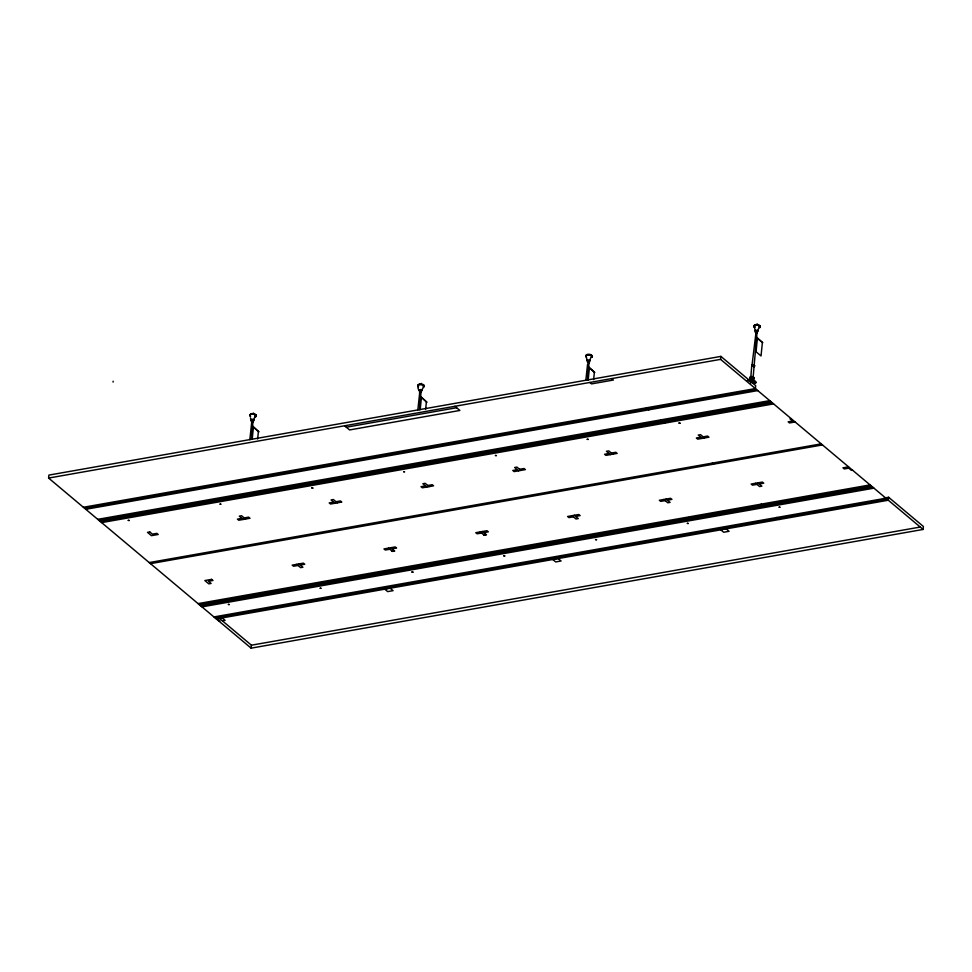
<?xml version="1.0" encoding="UTF-8"?>
<svg xmlns="http://www.w3.org/2000/svg" width="972" height="972" viewBox="0 0 972 972"><rect width="100%" height="100%" fill="white"/><g stroke="black" fill="none" stroke-linecap="round" stroke-linejoin="round"><path stroke-width="1.46" d="M754.442 326.969L755.499 332.375M251.456 439.393L252.987 421.168M419.454 409.722L421.07 391.947M587.452 380.04L589.105 361.876L591.62 355.728M759.618 326.057L757.054 332.205L753.13 377.233L753.264 380.417L754.26 380.696L754.175 381.619M113.08 382.093L113.153 381.218M884.131 498.065L888.615 497.275L923.4 526.484L923.108 529.448L251.116 648.154L48.6 478.066L48.892 475.101L720.884 356.396L755.669 385.617L755.378 388.569L83.385 507.275M219.781 620.355L219.684 621.29L218.129 619.978M229.501 599.36L230.607 600.295L228.797 600.489L228.104 598.861M252.708 421.435L251.578 421.884L250.436 417.863M252.198 439.295L253.4 427.315M257.641 439.004L258.394 431.519M251.116 648.154L251.408 645.201L218.943 617.937M312.607 484.044L311.405 483.254L311.575 482.343M321.368 582.386C323.056 583.965 321.307 585.253 319.824 583.407M321.635 583.212L321.72 582.447L322.57 583.176M404.401 467.824L403.198 467.034L404.838 465.867M405.871 467.568L405.19 465.94M423.573 386.832A3.086 1.349 5.7 0 0 423.962 385.69L423.27 385.119A3.086 1.349 5.7 0 0 419.491 384.572A3.086 1.349 5.7 0 0 418.094 386.03C416.733 390.209 422.942 392.846 419.685 392.299M420.196 409.625L421.386 397.645M425.639 409.334L426.392 401.837M496.194 451.603L494.991 450.814L496.631 449.647L497.664 451.348M588.194 379.943L589.384 367.963M593.637 379.651L594.39 372.167M596.747 533.737C598.436 535.317 596.687 536.605 595.204 534.758M597.015 534.564L597.1 533.81M679.78 419.175L678.578 418.385L680.218 417.219M681.251 418.92L680.558 417.292M688.541 517.517C690.229 519.097 688.48 520.385 686.997 518.55M688.808 518.355L688.893 517.59M923.108 529.448L720.592 359.361L720.884 356.396M751.939 365.788L756.022 332.375M751.793 382.713L755.827 382.008L752.692 379.372L755.827 382.008L755.73 382.932L752.607 380.307L752.692 379.372L747.322 380.331L748.61 380.101M757.382 338.292L756.046 351.767L761.04 355.959L762.388 342.484M888.615 497.275L888.323 500.228L216.331 618.945M249.828 439.684L251.76 421.848C250.436 419.916 255.454 421.848 252.477 422.091M417.826 410.002L419.758 392.178M585.824 380.331L587.598 363.99M255.624 415.08L253.072 421.24M423.622 385.41L422.893 388.29L420.718 391.388M750.445 382.956L750.821 381.972L754.637 381.291M130.491 516.205C130.43 514.455 125.947 515.634 129.021 516.472M222.284 499.997C222.224 498.235 217.74 499.414 220.814 500.252M314.078 483.777L313.312 482.914L311.502 483.108M411.618 567.186C411.678 568.948 416.174 567.77 413.088 566.931M503.411 550.978C503.472 552.728 507.955 551.549 504.881 550.711M589.457 435.128C589.397 433.378 584.901 434.557 587.987 435.395M778.791 502.33C778.851 504.079 783.335 502.913 780.261 502.074M251.845 421.119L251.675 421.775M421.192 392.178L419.467 392.117L420.341 391.607M421.289 391.983L419.467 391.522L420.536 392.117M588.692 362.082L587.574 362.532M591.571 357.149A3.086 1.349 5.7 0 0 591.96 356.019L591.268 355.436A3.086 1.349 5.7 0 0 587.489 354.889A3.086 1.349 5.7 0 0 586.092 356.36L587.671 362.422M589.19 362.495L588.473 362.726M589.445 362.143L588.959 362.422M755.426 332.558L757.139 332.46M253.388 413.039L253.23 413.209M421.228 383.527L421.301 383.369M757.188 323.846L757.224 324.174M755.621 331.999L756.386 331.974M756.082 332.011L755.681 332.946M753.713 365.812L754.211 365.278A1.422 0.62 5.7 0 0 752.425 364.974A1.422 0.62 5.7 0 0 751.781 365.654L752.097 365.922M757.103 332.205L756.532 332.764M757.067 332.594L756.374 331.865M48.6 478.066L720.592 359.361M346.311 427.218L456.609 407.73L459.878 410.451L349.58 429.94L344.598 425.772M748.574 381.024L752.607 380.307M753.045 383.405L755.73 382.932M84.515 508.222L756.495 389.517M85.791 509.292L757.771 390.586M97.759 519.34L769.739 400.634M99.035 520.409L771.015 401.703M100.359 521.539L772.339 402.821M101.635 522.608L773.615 403.902M791.184 418.653L790.042 418.859L792.654 421.046L788.171 421.836L789.507 422.954L795.12 421.957M241.894 518.343L237.423 519.133L238.748 520.251L249.998 518.258L248.662 517.14L244.179 517.93M333.688 502.123L329.204 502.913L330.541 504.031L341.78 502.038L340.455 500.932L335.972 501.722M425.481 485.903L420.998 486.693L422.334 487.81L433.573 485.83L432.248 484.712L427.765 485.502M517.274 469.695L512.791 470.484L514.127 471.602L525.366 469.61L524.042 468.492L519.558 469.282M609.067 453.474L604.584 454.264L605.921 455.382L617.159 453.402L615.835 452.284L611.352 453.074M700.861 437.254L696.377 438.056L697.714 439.162L708.953 437.181L707.628 436.063L703.145 436.853M149.214 562.569L821.206 443.864M150.502 563.651L822.482 444.933M848.568 466.839L842.943 467.836L844.279 468.954L848.75 468.164L851.363 470.351L852.505 470.144M297.991 565.449L293.52 566.251L292.183 565.133L303.434 563.14L304.758 564.258L300.287 565.048M389.784 549.241L385.313 550.031L383.976 548.913L395.227 546.932L396.552 548.038L392.081 548.84M481.577 533.02L477.106 533.81L475.77 532.692L487.021 530.712L488.345 531.83L483.862 532.62M573.371 516.812L568.899 517.602L567.563 516.484L578.814 514.492L580.138 515.61L575.655 516.399M665.164 500.592L660.693 501.382L659.356 500.264L670.607 498.284L671.931 499.401L667.448 500.191M756.957 484.372L752.486 485.174L751.149 484.056L762.4 482.063L763.725 483.181L759.241 483.971M392.068 551.16L394.365 550.76M483.862 534.94L486.158 534.539M198.081 603.612L870.074 484.907M199.357 604.681L871.349 485.976M200.694 605.799L872.674 487.094M201.969 606.88L873.95 488.163M213.937 616.928L885.917 498.211M215.213 617.998L887.193 499.292M219.247 618.192L221.932 617.706L225.067 620.343L222.381 620.816M251.408 645.201L920.411 527.018M756.495 333.153L757.407 332.849L756.714 332.035M587.951 361.572L589.19 361.754M587.914 361.961L589.372 362.325M588.497 362.823L589.409 362.532L588.983 361.815M420.39 391.327L419.685 391.558L420.512 392.02M252.343 421.289L253.376 421.678M252.501 422.188L251.687 421.982M752.753 365.764L752.231 364.986L754.479 365.496A1.422 0.62 5.7 0 1 753.847 366.177M252.185 421.629L251.505 421.398M754.782 327.26L754.09 326.677A3.086 1.349 5.7 0 1 755.475 325.207A3.086 1.349 5.7 0 1 759.266 325.766L759.958 326.337A3.086 1.349 5.7 0 1 759.569 327.479M755.451 331.343L755.098 331.051A1.555 0.68 5.7 0 1 755.803 330.31A1.555 0.68 5.7 0 1 757.71 330.589L758.063 330.881A1.555 0.68 5.7 0 1 756.702 331.659M756.435 337.005L762.753 342.8L756.386 337.454M751.891 366.25L751.733 366.116A1.422 0.62 5.7 0 1 752.377 365.448A1.422 0.62 5.7 0 1 754.114 365.703L754.43 365.958A1.422 0.62 5.7 0 1 753.798 366.638M750.919 377.78L750.603 377.525A1.422 0.62 5.7 0 1 751.235 376.844A1.422 0.62 5.7 0 1 752.972 377.1L753.75 377.804A1.956 0.851 5.7 0 1 752.875 378.728M750.53 377.914L750.092 377.549A1.956 0.851 5.7 0 1 750.967 376.626A1.956 0.851 5.7 0 1 753.361 376.966L753.798 377.33A1.956 0.851 5.7 0 1 752.923 378.266M749.983 380.988L750.202 381.17A1.956 0.851 5.7 0 0 752.595 381.522A1.956 0.851 5.7 0 0 753.47 380.599L753.045 380.234A1.956 0.851 5.7 0 0 751.04 379.833A1.956 0.851 5.7 0 0 749.704 380.417M749.716 381.036L750.821 381.972M704.481 437.971L700.545 434.666L698.248 435.067L702.185 438.372M757.917 482.853L761.854 486.158L759.569 486.571L755.633 483.266M611.667 378.594L613.381 380.04L591.511 383.904L589.797 382.458M646.453 407.815L648.846 409.832M660.814 419.88L664.702 423.136M712.282 463.109L713.557 464.179M761.149 504.152L765.037 507.408M776.993 517.456L779.398 519.473M587.452 361.025L587.1 360.733A1.555 0.68 5.7 0 1 587.805 359.992A1.555 0.68 5.7 0 1 589.712 360.272L590.065 360.563A1.555 0.68 5.7 0 1 588.704 361.341M588.437 366.675L594.755 372.47L588.388 367.124M612.688 454.191L608.751 450.887L606.455 451.287L610.392 454.592M666.124 499.073L670.06 502.378L667.776 502.779L663.84 499.474M454.884 406.296L456.609 407.73M520.895 470.399L516.958 467.095L514.674 467.496L518.611 470.813M574.331 515.282L578.267 518.598L575.983 518.999L572.046 515.695M429.102 486.62L425.165 483.315L422.881 483.716L426.817 487.021M482.537 531.502L486.474 534.807L484.19 535.207L480.253 531.903M250.448 416.004L250.108 415.712A3.086 1.349 5.7 0 1 251.493 414.242A3.086 1.349 5.7 0 1 255.284 414.801L255.964 415.372A3.086 1.349 5.7 0 1 255.575 416.502M337.308 502.84L333.372 499.523L331.088 499.936L335.024 503.241M390.744 547.722L394.681 551.027L392.396 551.428L388.46 548.123M245.515 519.048L241.578 515.743L239.294 516.144L243.231 519.449M298.951 563.93L302.887 567.235L300.603 567.648L296.667 564.343M250.569 416.49A3.366 1.482 5.7 0 1 250.922 414.351A3.366 1.482 5.7 0 1 255.782 415.056A3.366 1.482 5.7 0 1 254.713 417.097M250.278 414.485A2.867 1.251 5.7 0 1 254.129 413.805A2.867 1.251 5.7 0 1 255.466 415.797M253.364 420.657A1.555 0.68 5.7 0 0 254.069 419.916L253.716 419.625A1.555 0.68 5.7 0 0 251.809 419.345A1.555 0.68 5.7 0 0 251.116 420.086L251.456 420.378A1.555 0.68 5.7 0 0 252.027 420.597M586.566 357.137A3.366 1.482 5.7 0 1 586.541 355.12A3.366 1.482 5.7 0 1 591.098 355.327A3.366 1.482 5.7 0 1 591.79 357.38M586.371 355.703A2.867 1.251 5.7 0 1 589.506 354.33A2.867 1.251 5.7 0 1 591.45 356.445M418.568 386.807A3.366 1.482 5.7 0 1 418.543 384.791A3.366 1.482 5.7 0 1 423.099 384.997A3.366 1.482 5.7 0 1 423.792 387.05M418.373 385.374A2.867 1.251 5.7 0 1 421.508 384.013A2.867 1.251 5.7 0 1 423.464 386.115M421.362 390.975A1.555 0.68 5.7 0 0 422.067 390.234L421.714 389.942A1.555 0.68 5.7 0 0 419.807 389.663A1.555 0.68 5.7 0 0 419.102 390.404L419.454 390.695A1.555 0.68 5.7 0 0 420.706 391.011M754.564 327.455A3.366 1.482 5.7 0 1 754.539 325.438A3.366 1.482 5.7 0 1 759.096 325.644A3.366 1.482 5.7 0 1 759.788 327.698M755.001 326.556A2.867 1.251 5.7 0 1 754.989 324.842A2.867 1.251 5.7 0 1 758.865 325.025A2.867 1.251 5.7 0 1 759.448 326.762M751.198 378.655A1.956 0.851 5.7 0 1 750.481 378.375L750.044 378.011A1.956 0.851 5.7 0 1 750.919 377.087A1.956 0.851 5.7 0 1 753.324 377.44A1.422 0.62 5.7 0 1 752.656 378.035M751.101 379.578A1.956 0.851 5.7 0 0 753.13 379.578A1.956 0.851 5.7 0 0 753.664 378.728L753.227 378.363A1.956 0.851 5.7 0 0 751.222 377.974A1.956 0.851 5.7 0 0 749.886 378.558M752.826 379.189A1.956 0.851 5.7 0 0 753.713 378.266L753.276 377.901A1.956 0.851 5.7 0 0 750.87 377.549A1.956 0.851 5.7 0 0 749.995 378.485L750.761 377.658L751.708 366.347A1.422 0.62 5.7 0 1 752.352 365.679A1.422 0.62 5.7 0 1 754.09 365.934L754.406 366.201A1.422 0.62 5.7 0 1 753.774 366.869M753.859 365.934A1.422 0.62 5.7 0 0 754.503 365.265L754.187 364.998A1.422 0.62 5.7 0 0 752.449 364.743A1.422 0.62 5.7 0 0 751.806 365.423L752.121 365.691A1.422 0.62 5.7 0 0 752.644 365.885M252.441 426.028L258.759 431.823L252.441 426.028M420.439 396.357L426.757 402.153L420.439 396.357M128.717 515.78L129.713 515.913L128.717 515.78M128.255 520.36L129.264 520.494L128.255 520.36M220.498 499.559L221.507 499.693L220.559 499.511M220.049 504.14L221.045 504.274L220.097 504.091M228.821 599.858L229.829 600.003L228.821 599.858M228.371 604.438L229.368 604.584L228.42 604.39M312.291 483.339L313.3 483.485L312.291 483.339M311.842 487.92L312.838 488.066L311.842 487.92M320.614 583.65L321.623 583.783L320.675 583.601M320.165 588.23L321.161 588.364L320.213 588.182M404.085 467.131L405.093 467.265L404.085 467.131M403.635 471.712L404.631 471.845L403.684 471.663M412.407 567.429L413.416 567.563L412.407 567.429M411.958 572.01L412.954 572.144L411.958 572.01M495.878 450.911L496.886 451.057L495.939 450.862M495.428 455.491L496.425 455.637L495.477 455.443M504.201 551.209L505.209 551.355L504.261 551.16M503.751 555.79L504.747 555.935L503.751 555.79M587.671 434.703L588.68 434.836L587.671 434.703M587.222 439.283L588.218 439.417L587.222 439.283M595.994 535.001L597.002 535.135L595.994 535.001M595.544 539.582L596.541 539.715L595.544 539.582M679.464 418.482L680.473 418.616L679.513 418.434M679.015 423.063L680.011 423.197L679.015 423.063M687.787 518.781L688.796 518.927L687.836 518.732M687.338 523.361L688.334 523.507L687.386 523.313M779.58 502.573L780.589 502.706L779.629 502.524M779.131 507.153L780.127 507.287L779.179 507.105M588.983 353.893L588.983 353.893M149.785 531.963L147.501 532.364L151.438 535.669L158.205 534.479L156.869 533.361L152.385 534.15L149.785 531.963M211.641 579.361L204.873 580.551L208.81 583.856L211.094 583.455L208.494 581.268L212.965 580.478L211.641 579.361M389.93 588.036L384.56 588.983L387.682 591.608L393.065 590.66L389.93 588.036M557.928 558.353L552.558 559.301L555.68 561.938L561.063 560.99L557.928 558.353M725.926 528.683L720.556 529.631L723.678 532.255L729.061 531.307L725.926 528.683"/></g></svg>
